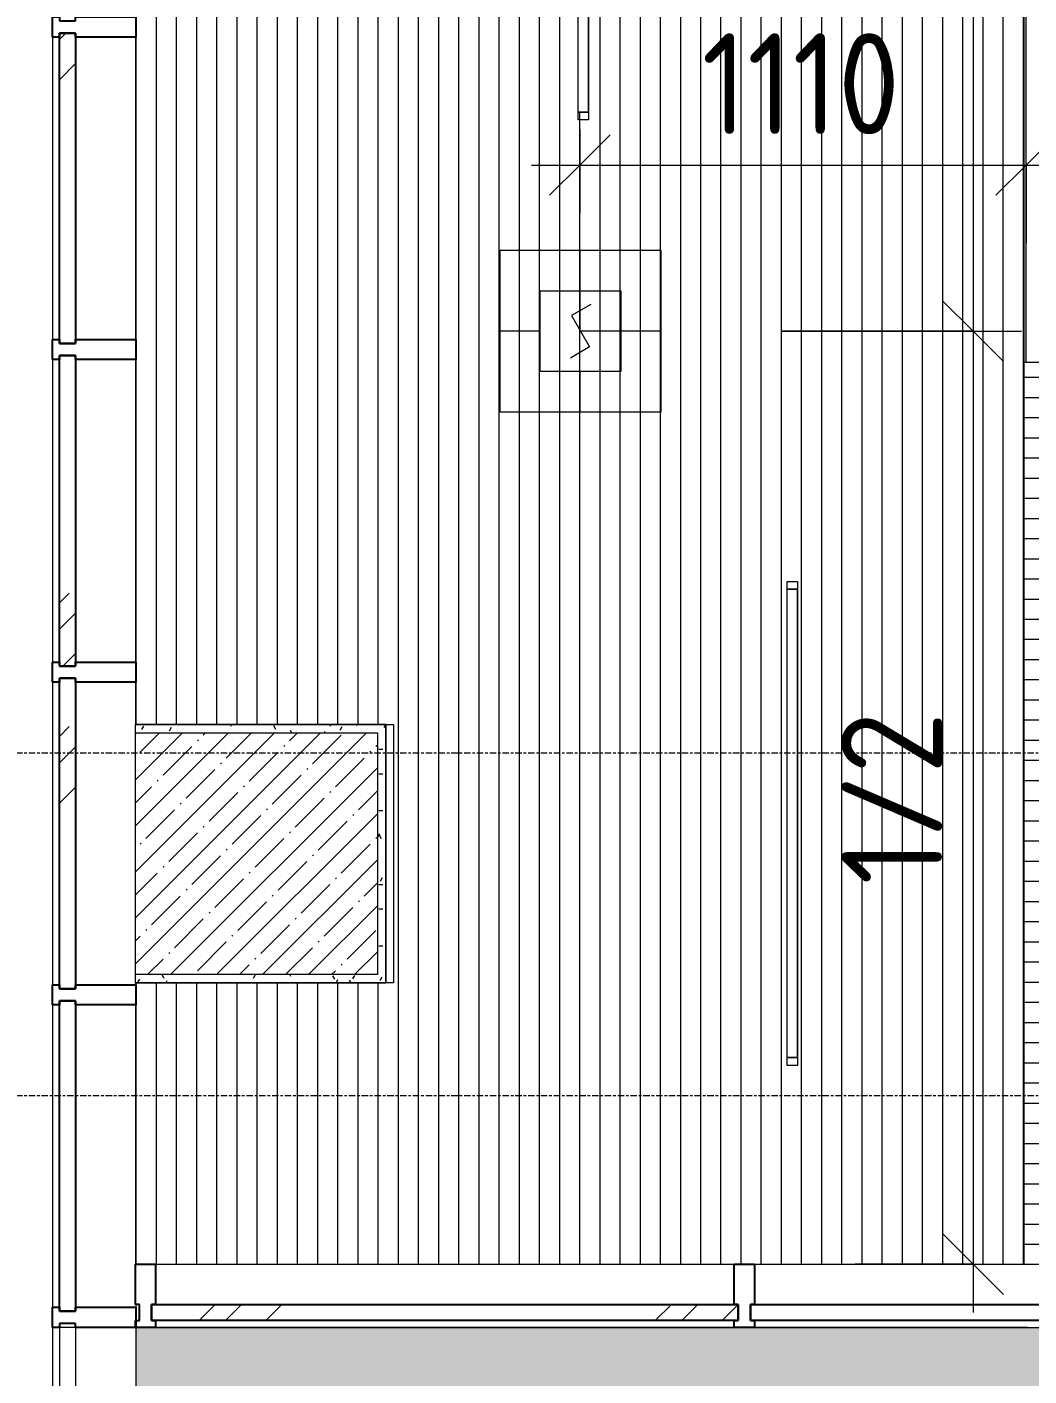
# Model space of a CAD drawing. Header units: millimetres. Extents: x 1311 to 195818, y -8553 to 29000.
# Drawn here: x 13237 to 15722, y 20605 to 23950 of the extents above; entities that cross this region are included whole.
import ezdxf

# ---------------------------------------------------------------- set-up
doc = ezdxf.new("R2010")
doc.units = ezdxf.units.MM
doc.linetypes.add('ADSK_Штрих_ш2 п1', pattern=[300, 200, -100])
doc.linetypes.add('Осевая', pattern=[31.75, 6.35, -4.7625, 15.875, -4.7625])
for name, color, linetype, lineweight in [('A-ANNO-DIMS', 7, 'Continuous', 9), ('A-ANNO-DIMS-100', 7, 'Continuous', 9), ('A-CLNG-PATT', 7, 'Continuous', 9), ('A-DETL', 7, 'Continuous', 9), ('A-DETL-6', 7, 'ADSK_Штрих_ш2 п1', 9), ('A-GLAZ-CURT', 7, 'Continuous', 9), ('A-GLAZ-CURT-1', 7, 'Continuous', 25), ('A-GLAZ-CWMG', 7, 'Continuous', 9), ('A-GLAZ-CWMG-1', 7, 'Continuous', 25), ('I-WALL', 7, 'Continuous', 9), ('S-COLS', 7, 'Continuous', 9), ('Оси-2', 7, 'Осевая', 9)]:
    doc.layers.add(name, color=color, linetype=linetype, lineweight=lineweight)
for name, color, linetype, lineweight, true_color in [('A-CLNG-1', 7, 'Continuous', 9, 0xeaeaea), ('A-WALL-1', 7, 'Continuous', 9, 0x3c3c3c), ('A-WALL-FNSH-1', 7, 'Continuous', 9, 0x3c3c3c), ('E-LITE-EQPM-1', 7, 'Continuous', 9, 0xff8080), ('S-COLS-1', 9, 'Continuous', 9, 0x808080), ('S-COLS-2', 7, 'Continuous', 9, 0x3c3c3c)]:
    doc.layers.add(name, color=color, linetype=linetype, lineweight=lineweight, true_color=true_color)
doc.layers.add('A-CLNG-PATT-1', color=7, linetype='Continuous', lineweight=9, transparency=1)
doc.styles.add('ISOCPEUR', font='isocpeur.ttf', dxfattribs={"width": 0.9, "height": 250})
doc.dimstyles.new('ISO-2_5_0_9К_БОЛЬШОЙ', dxfattribs={"dimscale": 304.8, "dimtxt": 248.995294, "dimasz": 0.492126, "dimexe": 0.393701, "dimexo": 0.984252, "dimgap": 0, "dimtad": 1, "dimdec": 0, "dimrnd": 10, "dimzin": 0, "dimdsep": 46, "dimtxsty": 'ISOCPEUR', "dimblk1": 'OBLIQUE', "dimblk2": 'OBLIQUE', "dimsah": 1, "dimcen": 0.09, "dimdle": 0.393701, "dimazin": 0, "dimtfac": 1, "dimtdec": 4, "dimtix": 1, "dimtmove": 0, "dimatfit": 3, "dimfxl": 1, "dimtvp": 1, "dimtolj": 1, "dimtzin": 0, "dimarcsym": 2})
pattern_1 = [(0, (9445.765, 0), (121.92, 30.48), [10.058, -81.382, 10.058, -81.382, -487.68]), (0, (9445.765, 0), (121.92, 30.48), [-182.88, 10.058, -172.822, 10.058, -81.382, -213.36]), (0, (9445.765, 0), (121.92, 30.48), [-457.2, 10.058, -50.902, 10.058, -142.342]), (120, (9491.485, 15.24), (-87.356454, 90.345817), [10.058, -81.382, 10.058, -81.382, -487.68]), (120, (9491.485, 15.24), (-87.356454, 90.345817), [-182.88, 10.058, -172.822, 10.058, -81.382, -213.36]), (120, (9491.485, 15.24), (-87.356454, 90.345817), [-457.2, 10.058, -50.902, 10.058, -142.342]), (240, (9506.725, 76.2), (-34.563546, -120.825817), [10.058, -81.382, 10.058, -81.382, -487.68]), (240, (9506.725, 76.2), (-34.563546, -120.825817), [-182.88, 10.058, -172.822, 10.058, -81.382, -213.36]), (240, (9506.725, 76.2), (-34.563546, -120.825817), [-457.2, 10.058, -50.902, 10.058, -142.342])]

# ---------------------------------------------------------------- blocks, each defined once
blk = doc.blocks.new('Системная панель - Стекло - 40мм-23998914-Сводный план потолков 1 этажа в осях 1-12')
at = {"layer": 'A-GLAZ-CURT'}
h = blk.add_hatch(dxfattribs=at)
h.set_pattern_fill('FP_16', color=256, style=0, pattern_type=2)
h.set_pattern_definition([(135, (23450.12, -3971.1), (-282.843, -282.843), [200, -600]), (135, (23550.12, -4171.1), (-282.843, -282.843), [600, -200]), (135, (23650.12, -3771.1), (-282.843, -282.843), [200, -600])])
h.paths.add_polyline_path([(385, 40), (-385, 40), (-385, 0), (385, 0)])
at = {"layer": 'A-GLAZ-CURT-1'}
for p, q in [((-385, 0), (-385, 40)), ((-385, 40), (385, 40)), ((385, 40), (385, 0)), ((385, 0), (-385, 0))]:
    blk.add_line(p, q, dxfattribs=at)
blk = doc.blocks.new('Прямоугольный импост - Импост структурный с накладкой - 190мм-22862219-Сводный план потолков 1 этажа в осях 1-12')
at = {"layer": 'A-GLAZ-CWMG-1'}
for p, q in [((25, 17), (-25, 17)), ((-25, 17), (-25, 0)), ((-25, 0), (-15, 0)), ((-15, 0), (-15, -40)), ((15, 0), (25, 0)), ((15, -40), (15, 0)), ((25, 0), (25, 17)), ((-15, -40), (-25, -40)), ((-25, -40), (-25, -190)), ((25, -40), (15, -40)), ((25, -190), (25, -40)), ((-25, -190), (25, -190))]:
    blk.add_line(p, q, dxfattribs=at)
blk = doc.blocks.new('Системная панель - Стекло - 40мм-V10-Сводный план потолков 1 этажа в осях 1-12')
at = {"layer": 'A-GLAZ-CURT'}
h = blk.add_hatch(dxfattribs=at)
h.set_pattern_fill('FP_21', color=256, style=0, pattern_type=2)
h.set_pattern_definition([(135, (22650.12, -3971.1), (-282.843, -282.843), [200, -600]), (135, (22750.12, -4171.1), (-282.843, -282.843), [600, -200]), (135, (22850.12, -3771.1), (-282.843, -282.843), [200, -600])])
h.paths.add_polyline_path([(385, 40), (-385, 40), (-385, 0), (385, 0)])
at = {"layer": 'A-GLAZ-CURT-1'}
for p, q in [((-385, 0), (-385, 40)), ((-385, 40), (385, 40)), ((385, 40), (385, 0)), ((385, 0), (-385, 0))]:
    blk.add_line(p, q, dxfattribs=at)
blk = doc.blocks.new('Системная панель - Стекло - 40мм-23189506-Сводный план потолков 1 этажа в осях 1-12')
at = {"layer": 'A-GLAZ-CURT'}
h = blk.add_hatch(dxfattribs=at)
h.set_pattern_fill('FP_32', color=256, style=0, pattern_type=2)
h.set_pattern_definition([(45, (-4927.5, -20642), (-282.843, 282.843), [200, -600]), (45, (-5127.5, -20742), (-282.843, 282.843), [600, -200]), (45, (-4727.5, -20842), (-282.843, 282.843), [200, -600])])
h.paths.add_polyline_path([(-147.5, 0), (727.5, 0), (727.5, 40), (-727.5, 40), (-727.5, 0), (-457.4, 0)])
at = {"layer": 'A-GLAZ-CURT-1'}
for p, q in [((-727.5, 0), (-727.5, 40)), ((-727.5, 40), (727.5, 40)), ((727.5, 40), (727.5, 0)), ((727.5, 0), (-727.5, 0))]:
    blk.add_line(p, q, dxfattribs=at)
blk = doc.blocks.new('Прямоугольный импост - Импост структурный с накладкой - 160мм-23770447-Сводный план потолков 1 этажа в осях 1-12')
at = {"layer": 'A-GLAZ-CWMG'}
for p, q in [((5595, 20882), (6264, 20882)), ((6264, 20882), (6520, 20882)), ((5595, 20725), (6520, 20725))]:
    blk.add_line(p, q, dxfattribs=at)
blk = doc.blocks.new('Прямоугольный импост - Импост структурный с накладкой - 160мм-19877847-Сводный план потолков 1 этажа в осях 1-12')
at = {"layer": 'A-GLAZ-CWMG-1'}
for p, q in [((-50, 0), (-50, 17)), ((-50, 17), (0, 17)), ((-40, 0), (-50, 0)), ((-40, -40), (-40, 0)), ((0, 0), (-10, 0)), ((-10, 0), (-10, -40)), ((0, 17), (0, 0)), ((-50, -140), (-50, -40)), ((-50, -40), (-40, -40)), ((-10, -40), (0, -40)), ((0, -40), (0, -140)), ((0, -140), (-50, -140))]:
    blk.add_line(p, q, dxfattribs=at)
blk = doc.blocks.new('Прямоугольный импост - Импост структурный с накладкой - 160мм-23189504-Сводный план потолков 1 этажа в осях 1-12')
at = {"layer": 'A-GLAZ-CWMG'}
for p, q in [((4110, 20882), (5545, 20882)), ((4110, 20725), (5545, 20725))]:
    blk.add_line(p, q, dxfattribs=at)
blk = doc.blocks.new('Системная панель - Стекло - 40мм-23998919-Сводный план потолков 1 этажа в осях 1-12')
at = {"layer": 'A-GLAZ-CURT'}
h = blk.add_hatch(dxfattribs=at)
h.set_pattern_fill('FP_51', color=256, style=0, pattern_type=2)
h.set_pattern_definition([(135, (21050.12, -3971.1), (-282.843, -282.843), [200, -600]), (135, (21150.12, -4171.1), (-282.843, -282.843), [600, -200]), (135, (21250.12, -3771.1), (-282.843, -282.843), [200, -600])])
h.paths.add_polyline_path([(385, 40), (-385, 40), (-385, 0), (385, 0)])
at = {"layer": 'A-GLAZ-CURT-1'}
for p, q in [((-385, 0), (-385, 40)), ((-385, 40), (385, 40)), ((385, 40), (385, 0)), ((385, 0), (-385, 0))]:
    blk.add_line(p, q, dxfattribs=at)
blk = doc.blocks.new('Прямоугольный импост - Импост структурный с накладкой - 190мм-22862222-Сводный план потолков 1 этажа в осях 1-12')
at = {"layer": 'A-GLAZ-CWMG-1'}
for p, q in [((25, 17), (-25, 17)), ((-25, 17), (-25, 0)), ((-25, 0), (-15, 0)), ((-15, 0), (-15, -40)), ((15, 0), (25, 0)), ((15, -40), (15, 0)), ((25, 0), (25, 17)), ((-15, -40), (-25, -40)), ((-25, -40), (-25, -190)), ((25, -40), (15, -40)), ((25, -190), (25, -40)), ((-25, -190), (25, -190))]:
    blk.add_line(p, q, dxfattribs=at)
blk = doc.blocks.new('Системная панель - Стекло - 40мм-23770450-Сводный план потолков 1 этажа в осях 1-12')
at = {"layer": 'A-GLAZ-CURT'}
h = blk.add_hatch(dxfattribs=at)
h.set_pattern_fill('FP_56', color=256, style=0, pattern_type=2)
h.set_pattern_definition([(45, (-6157.5, -20642), (-282.843, 282.843), [200, -600]), (45, (-6357.5, -20742), (-282.843, 282.843), [600, -200]), (45, (-5957.5, -20842), (-282.843, 282.843), [200, -600])])
h.paths.add_polyline_path([(462.5, 0), (472.5, 0), (472.5, 40), (-472.5, 40), (-472.5, 0), (214.4, 0)])
at = {"layer": 'A-GLAZ-CURT-1'}
for p, q in [((-472.5, 0), (-472.5, 40)), ((-472.5, 40), (472.5, 40)), ((472.5, 40), (472.5, 0)), ((472.5, 0), (-472.5, 0))]:
    blk.add_line(p, q, dxfattribs=at)
blk = doc.blocks.new('Прямоугольный импост - Импост структурный с накладкой - 160мм-23189505-Сводный план потолков 1 этажа в осях 1-12')
at = {"layer": 'A-GLAZ-CWMG'}
for p, q in [((4110, 20882), (5545, 20882)), ((4110, 20725), (5545, 20725))]:
    blk.add_line(p, q, dxfattribs=at)
blk = doc.blocks.new('Прямоугольный импост - Импост структурный с накладкой - 160мм-23770449-Сводный план потолков 1 этажа в осях 1-12')
at = {"layer": 'A-GLAZ-CWMG'}
for p, q in [((5595, 20882), (6520, 20882)), ((5595, 20725), (6520, 20725))]:
    blk.add_line(p, q, dxfattribs=at)
blk = doc.blocks.new('Прямоугольный импост - Импост структурный с накладкой - 160мм-19877843-Сводный план потолков 1 этажа в осях 1-12')
at = {"layer": 'A-GLAZ-CWMG-1'}
for p, q in [((25, 17), (-25, 17)), ((-25, 17), (-25, 0)), ((-25, 0), (-15, 0)), ((-15, 0), (-15, -40)), ((15, 0), (25, 0)), ((15, -40), (15, 0)), ((25, 0), (25, 17)), ((-15, -40), (-25, -40)), ((-25, -40), (-25, -140)), ((25, -40), (15, -40)), ((25, -140), (25, -40)), ((-25, -140), (25, -140))]:
    blk.add_line(p, q, dxfattribs=at)
blk = doc.blocks.new('BSC_Колонна _Прямоугольная - 600х600-V41-Сводный план потолков 1 этажа в осях 1-12')
at = {"layer": 'S-COLS-1'}
h = blk.add_hatch(dxfattribs=at)
h.set_pattern_fill('FP_62', color=256, style=0, pattern_type=2)
h.set_pattern_definition([(45, (-4360, -21900), (-57.02463, 57.02463), []), (45, (-4302.975, -21900), (-57.02463, 57.02463), [100.806, -20.161, 3.353, -16.808])])
h.paths.add_polyline_path([(46.3, -300), (300, -300), (300, 300), (-300, 300), (-300, -300), (10.1, -300)])
at = {"layer": 'S-COLS-2'}
for p, q in [((-300, 300), (300, 300)), ((-300, -300), (-300, 300)), ((300, 300), (300, -300)), ((300, -300), (-300, -300))]:
    blk.add_line(p, q, dxfattribs=at)
blk = doc.blocks.new('Системная панель - Стекло - 40мм-V48-Сводный план потолков 1 этажа в осях 1-12')
at = {"layer": 'A-GLAZ-CURT'}
h = blk.add_hatch(dxfattribs=at)
h.set_pattern_fill('FP_70', color=256, style=0, pattern_type=2)
h.set_pattern_definition([(135, (21850.12, -3971.1), (-282.843, -282.843), [200, -600]), (135, (21950.12, -4171.1), (-282.843, -282.843), [600, -200]), (135, (22050.12, -3771.1), (-282.843, -282.843), [200, -600])])
h.paths.add_polyline_path([(385, 40), (-385, 40), (-385, 0), (385, 0)])
at = {"layer": 'A-GLAZ-CURT-1'}
for p, q in [((-385, 0), (-385, 40)), ((-385, 40), (385, 40)), ((385, 40), (385, 0)), ((385, 0), (-385, 0))]:
    blk.add_line(p, q, dxfattribs=at)
blk = doc.blocks.new('Прямоугольный импост - Импост структурный с накладкой - 190мм-V55-Сводный план потолков 1 этажа в осях 1-12')
at = {"layer": 'A-GLAZ-CWMG'}
for p, q in [((3854.1, 20725.1), (3854.1, 19975.1)), ((3911.1, 20725.1), (3871.1, 20725.1)), ((3871.1, 20725.1), (3871.1, 19975.1)), ((3911.1, 20725.1), (3911.1, 19975.1)), ((4061.1, 20725), (4061.1, 19975.1)), ((3854.1, 19975.1), (3871.1, 19975.1)), ((3871.1, 19975.1), (3911.1, 19975.1)), ((3911.1, 19975.1), (4061.1, 19975.1))]:
    blk.add_line(p, q, dxfattribs=at)
blk = doc.blocks.new('Прямоугольный импост - Импост структурный с накладкой - 190мм-V64-Сводный план потолков 1 этажа в осях 1-12')
at = {"layer": 'A-GLAZ-CWMG'}
for p, q in [((3854.1, 24725.1), (3854.1, 23975.1)), ((4061.1, 24725.1), (4061.1, 23975.1))]:
    blk.add_line(p, q, dxfattribs=at)
blk = doc.blocks.new('Прямоугольный импост - Импост структурный с накладкой - 190мм-V65-Сводный план потолков 1 этажа в осях 1-12')
at = {"layer": 'A-GLAZ-CWMG'}
for p, q in [((3854.1, 22325.1), (3854.1, 21575.1)), ((4061.1, 22325.1), (4061.1, 22220)), ((4061.1, 21580), (4061.1, 21575.1))]:
    blk.add_line(p, q, dxfattribs=at)
blk = doc.blocks.new('Прямоугольный импост - Импост структурный с накладкой - 190мм-23998950-Сводный план потолков 1 этажа в осях 1-12')
at = {"layer": 'A-GLAZ-CWMG'}
for p, q in [((3854.1, 21525.1), (3854.1, 21150.1)), ((4061.1, 21525.1), (4061.1, 21150.1))]:
    blk.add_line(p, q, dxfattribs=at)
blk = doc.blocks.new('Прямоугольный импост - Импост структурный с накладкой - 190мм-23998951-Сводный план потолков 1 этажа в осях 1-12')
at = {"layer": 'A-GLAZ-CWMG'}
for p, q in [((3854.1, 21150.1), (3854.1, 20775.1)), ((4061.1, 21150.1), (4061.1, 20882)), ((4061.1, 20782), (4061.1, 20775.1))]:
    blk.add_line(p, q, dxfattribs=at)
blk = doc.blocks.new('Downlight - Strip - HOKASU OneLine LF-27634964-Сводный план потолков 1 этажа в осях 1-12')
at = {"layer": 'E-LITE-EQPM-1'}
for p, q in [((-600, -231.3), (-600, -205.9)), ((-600, -205.9), (-580.9, -205.9)), ((-580.9, -231.3), (-600, -231.3)), ((-580.9, -231.3), (-580.9, -205.9)), ((-580.9, -205.9), (581, -205.9)), ((-580.9, -205.9), (-580.9, -231.3)), ((-580.9, -231.3), (-580.9, -205.9)), ((-580.9, -205.9), (-580.9, -231.3)), ((-580.9, -205.9), (581, -205.9)), ((-580.9, -205.9), (581, -205.9)), ((581, -231.3), (-580.9, -231.3)), ((581, -231.3), (-580.9, -231.3)), ((-580.9, -231.3), (581, -231.3)), ((581, -205.9), (581, -231.3)), ((581, -231.3), (581, -205.9)), ((581, -205.9), (600, -205.9)), ((581, -231.3), (581, -205.9)), ((581, -205.9), (581, -231.3)), ((600, -231.3), (581, -231.3)), ((600, -205.9), (600, -231.3))]:
    blk.add_line(p, q, dxfattribs=at)
blk = doc.blocks.new('Downlight - Strip - HOKASU OneLine LF-V68-Сводный план потолков 1 этажа в осях 1-12')
at = {"layer": 'E-LITE-EQPM-1'}
for p, q in [((-600, -231.3), (-600, -205.9)), ((-600, -205.9), (-580.9, -205.9)), ((-580.9, -231.3), (-600, -231.3)), ((-580.9, -231.3), (-580.9, -205.9)), ((-580.9, -205.9), (581, -205.9)), ((-580.9, -205.9), (-580.9, -231.3)), ((-580.9, -231.3), (-580.9, -205.9)), ((-580.9, -205.9), (-580.9, -231.3)), ((-580.9, -205.9), (581, -205.9)), ((-580.9, -205.9), (581, -205.9)), ((581, -231.3), (-580.9, -231.3)), ((581, -231.3), (-580.9, -231.3)), ((-580.9, -231.3), (581, -231.3)), ((581, -205.9), (581, -231.3)), ((581, -231.3), (581, -205.9)), ((581, -205.9), (600, -205.9)), ((581, -231.3), (581, -205.9)), ((581, -205.9), (581, -231.3)), ((600, -231.3), (581, -231.3)), ((600, -205.9), (600, -231.3))]:
    blk.add_line(p, q, dxfattribs=at)
blk = doc.blocks.new('DIMBLOCK68-Сводный план потолков 1 этажа в осях 1-12')
at = {"layer": 'A-ANNO-DIMS-100'}
for p, q in [((15714.8, 23413.9), (15714.8, 23727.8)), ((14607.8, 23695.5), (14607.8, 23487.8)), ((14607.8, 23607.8), (14607.8, 23695.5)), ((14487.8, 23607.8), (15834.8, 23607.8)), ((15714.8, 23607.8), (15714.8, 23413.9))]:
    blk.add_line(p, q, dxfattribs=at)
at = {"layer": 'A-ANNO-DIMS-100', "lineweight": 20}
for p, q in [((14607.8, 23607.8), (14682.8, 23682.8)), ((15714.8, 23607.8), (15789.8, 23682.8)), ((14607.8, 23607.8), (14532.8, 23532.8)), ((15714.8, 23607.8), (15639.8, 23532.8))]:
    blk.add_line(p, q, dxfattribs=at)
at = {"layer": 'A-ANNO-DIMS-100', "color": 0, "insert": (14909.9, 23934.4), "char_height": 250, "width": 603.335, "attachment_point": 1, "line_spacing_factor": 1.149209, "style": 'ISOCPEUR'}
blk.add_mtext('1110', dxfattribs=at)
blk = doc.blocks.new('_Oblique')
at = {"color": 0, "linetype": 'ByBlock', "lineweight": -2}
blk.add_line((-0.5, -0.5), (0.5, 0.5), dxfattribs=at)
blk = doc.blocks.new('DIMBLOCK69-Сводный план потолков 1 этажа в осях 1-12')
at = {"layer": 'A-ANNO-DIMS-100'}
for p, q in [((15583.1, 25629), (15583.1, 23195.5)), ((15389.2, 25509), (15703.1, 25509)), ((15583.1, 25509), (15389.2, 25509)), ((15109.5, 23195.5), (15703.1, 23195.5)), ((15583.1, 23195.5), (15109.5, 23195.5))]:
    blk.add_line(p, q, dxfattribs=at)
at = {"layer": 'A-ANNO-DIMS-100', "lineweight": 20}
for p, q in [((15583.1, 25509), (15508.1, 25584)), ((15583.1, 25509), (15658.1, 25434)), ((15583.1, 23195.5), (15508.1, 23270.5)), ((15583.1, 23195.5), (15658.1, 23120.5))]:
    blk.add_line(p, q, dxfattribs=at)
at = {"layer": 'A-ANNO-DIMS-100', "color": 0, "insert": (15256.5, 24136.8), "char_height": 250, "width": 517.144, "attachment_point": 1, "rotation": 90, "line_spacing_factor": 1.149209, "style": 'ISOCPEUR'}
blk.add_mtext('1/2', dxfattribs=at)
blk = doc.blocks.new('DIMBLOCK70-Сводный план потолков 1 этажа в осях 1-12')
at = {"layer": 'A-ANNO-DIMS-100', "lineweight": 20}
for p, q in [((15583.1, 23195.5), (15508.1, 23270.5)), ((15583.1, 23195.5), (15658.1, 23120.5)), ((15583.1, 20882), (15508.1, 20957)), ((15583.1, 20882), (15658.1, 20807))]:
    blk.add_line(p, q, dxfattribs=at)
at = {"layer": 'A-ANNO-DIMS-100'}
for p, q in [((15109.5, 23195.5), (15703.1, 23195.5)), ((15583.1, 23195.5), (15109.5, 23195.5)), ((15583.1, 23195.5), (15583.1, 20762)), ((15290.8, 20882), (15703.1, 20882)), ((15583.1, 20882), (15290.8, 20882))]:
    blk.add_line(p, q, dxfattribs=at)
at = {"layer": 'A-ANNO-DIMS-100', "color": 0, "insert": (15256.5, 21823.3), "char_height": 250, "width": 517.144, "attachment_point": 1, "rotation": 90, "line_spacing_factor": 1.149209, "style": 'ISOCPEUR'}
blk.add_mtext('1/2', dxfattribs=at)

msp = doc.modelspace()

# ---------------------------------------------------------------- hatches: boundary and pattern name
at = {"layer": 'A-CLNG-PATT'}
h = msp.add_hatch(dxfattribs=at)
h.set_pattern_fill('FP_94', color=256, style=0, pattern_type=2)
h.set_pattern_definition([(90, (14607.765, 23202), (50, -3e-15), [])])
h.paths.add_polyline_path([(13515.8, 20882), (15709.8, 20882), (15709.8, 25510), (13505.8, 25510), (13506.9, 22220), (14145.8, 22220), (14145.8, 21580), (13505.8, 21580), (13506.9, 20882)])
h.paths.add_polyline_path([(15122.1, 21394.1), (15122.1, 22556), (15147.5, 22556), (15147.5, 21394.1)])
h.paths.add_polyline_path([(14603.6, 23738.6), (14603.6, 24900.5), (14629, 24900.5), (14629, 23738.6)])
h = msp.add_hatch(dxfattribs=at)
h.set_pattern_fill('FP_89', color=256, style=0, pattern_type=2)
h.set_pattern_definition([(0, (17022.265, 21931.5), (0, -50), [])])
h.paths.add_polyline_path([(16205.8, 20820), (18334.8, 20820), (18334.8, 23119), (15709.8, 23119), (15709.8, 20882), (16205.8, 20882), (16205.8, 20832)])
h.paths.add_polyline_path([(17634.8, 21814), (17586.9, 21819.8), (17541.8, 21836.9), (17502.1, 21864.3), (17470.2, 21900.4), (17447.8, 21943.1), (17436.2, 21989.9), (17436.2, 22038.1), (17447.8, 22084.9), (17470.2, 22127.6), (17502.1, 22163.7), (17541.8, 22191.1), (17586.9, 22208.2), (17634.8, 22214), (17682.6, 22208.2), (17727.7, 22191.1), (17767.4, 22163.7), (17799.4, 22127.6), (17821.8, 22084.9), (17833.3, 22038.1), (17833.3, 21989.9), (17821.8, 21943.1), (17799.4, 21900.4), (17767.4, 21864.3), (17727.7, 21836.9), (17682.6, 21819.8)])
at = {"layer": 'A-CLNG-PATT-1'}
h = msp.add_hatch(color=256, dxfattribs=at)
h.paths.add_polyline_path([(13505.8, 15340), (15998.8, 15340), (15998.8, 20725), (13506.9, 20725), (13506.9, 18470.3), (14125.8, 18469.2), (14125.8, 17830), (13506.9, 17830), (13505.8, 15341)])
h.paths.add_polyline_path([(13980.8, 15341), (13980.8, 15356), (14030.8, 15356), (14030.8, 15341)])
h.paths.add_polyline_path([(13730.8, 15341), (13730.8, 15356), (13780.8, 15356), (13780.8, 15341)])
at = {"layer": 'I-WALL'}
h = msp.add_hatch(dxfattribs=at)
h.set_pattern_fill('FP_84', color=256, style=0, pattern_type=2)
h.set_pattern_definition(pattern_1)
h.paths.add_polyline_path([(14105.8, 22200), (14105.8, 22220), (13505.8, 22220), (13506.9, 22200), (13815.9, 22200)])
h = msp.add_hatch(dxfattribs=at)
h.set_pattern_fill('FP_84', color=256, style=0, pattern_type=2)
h.set_pattern_definition(pattern_1)
h.paths.add_polyline_path([(14105.8, 21600), (14125.8, 21600), (14125.8, 22220), (14105.8, 22220), (14105.8, 22135.5)])
h = msp.add_hatch(dxfattribs=at)
h.set_pattern_fill('FP_84', color=256, style=0, pattern_type=2)
h.set_pattern_definition(pattern_1)
h.paths.add_polyline_path([(14105.8, 21580), (14125.8, 21580), (14125.8, 21600), (13505.8, 21600), (13506.9, 21580), (13842.6, 21580)])

# ---------------------------------------------------------------- linework, layer by layer
at = {"layer": 'A-CLNG-1'}
for p, q in [((15709.8, 20882), (15709.8, 25510)), ((13505.8, 23925.4), (13505.8, 23175)), ((13505.8, 23125.4), (13505.8, 22375)), ((15709.8, 23119), (18334.8, 23119)), ((13505.8, 22325.4), (13505.8, 22220)), ((13505.8, 22220), (14145.8, 22220)), ((14145.8, 22220), (14145.8, 21580)), ((13505.8, 21580), (13505.8, 21575)), ((14145.8, 21580), (13505.8, 21580)), ((13505.8, 21525.4), (13505.8, 20882)), ((13505.8, 20882), (15709.8, 20882)), ((15709.8, 20882), (16205.8, 20882)), ((15717.6, 20725), (13506.9, 20725))]:
    msp.add_line(p, q, dxfattribs=at)
at = {"layer": 'A-DETL'}
for p, q in [((14409.5, 23395.5), (14409.5, 22995.5)), ((14809.5, 23395.5), (14409.5, 23395.5)), ((14809.5, 22995.5), (14809.5, 23395.5)), ((14634.6, 23262), (14587, 23234.5)), ((14587, 23234.5), (14632, 23156.5)), ((14632, 23156.5), (14584.4, 23129)), ((14409.5, 22995.5), (14809.5, 22995.5))]:
    msp.add_line(p, q, dxfattribs=at)
at = {"layer": 'A-DETL-6'}
for p, q in [((14607.8, 23395.5), (14607.8, 22995.5)), ((14509.5, 23295.5), (14709.5, 23295.5)), ((14509.5, 23095.5), (14509.5, 23295.5)), ((14709.5, 23295.5), (14709.5, 23095.5)), ((14809.5, 23195.5), (14409.5, 23195.5)), ((14709.5, 23095.5), (14509.5, 23095.5))]:
    msp.add_line(p, q, dxfattribs=at)
at = {"layer": 'A-WALL-1'}
for p, q in [((13505.8, 22200), (13505.8, 22220)), ((14125.8, 22220), (14125.8, 21580)), ((13505.8, 21580), (13505.8, 21600))]:
    msp.add_line(p, q, dxfattribs=at)
at = {"layer": 'A-WALL-FNSH-1'}
for p, q in [((15714.8, 23119), (15714.8, 25509)), ((13505.8, 22221), (14126.8, 22221)), ((14126.8, 22221), (14126.8, 21579)), ((14126.8, 21579), (13505.8, 21579))]:
    msp.add_line(p, q, dxfattribs=at)
at = {"layer": 'Оси-2'}
for p, q in [((9007.3, 22150), (45435.8, 22150)), ((9007.3, 21300), (45435.8, 21300))]:
    msp.add_line(p, q, dxfattribs=at)

# ---------------------------------------------------------------- block references
at = {"layer": 'A-GLAZ-CURT', "rotation": 269.9999999999999}
for name, p in [('Системная панель - Стекло - 40мм-23998914-Сводный план потолков 1 этажа в осях 1-12', (13316.9, 23550.1)), ('Системная панель - Стекло - 40мм-V10-Сводный план потолков 1 этажа в осях 1-12', (13316.9, 22750.1)), ('Системная панель - Стекло - 40мм-V48-Сводный план потолков 1 этажа в осях 1-12', (13316.9, 21950.1)), ('Системная панель - Стекло - 40мм-23998919-Сводный план потолков 1 этажа в осях 1-12', (13316.9, 21150.1))]:
    msp.add_blockref(name, p, dxfattribs=at)
at = {"layer": 'A-GLAZ-CURT'}
for name, p in [('Системная панель - Стекло - 40мм-23189506-Сводный план потолков 1 этажа в осях 1-12', (14273.3, 20742)), ('Системная панель - Стекло - 40мм-23770450-Сводный план потолков 1 этажа в осях 1-12', (15503.3, 20742))]:
    msp.add_blockref(name, p, dxfattribs=at)
at = {"layer": 'A-GLAZ-CWMG', "extrusion": (0, 0, -1)}
for name, p, rotation in [('Прямоугольный импост - Импост структурный с накладкой - 190мм-22862219-Сводный план потолков 1 этажа в осях 1-12', (-13316.9, 23950.1), 270.0000000000001), ('Прямоугольный импост - Импост структурный с накладкой - 190мм-22862219-Сводный план потолков 1 этажа в осях 1-12', (-13316.9, 23150.1), 270.0000000000001), ('Прямоугольный импост - Импост структурный с накладкой - 190мм-22862219-Сводный план потолков 1 этажа в осях 1-12', (-13316.9, 22350.1), 270.0000000000001), ('Прямоугольный импост - Импост структурный с накладкой - 190мм-22862219-Сводный план потолков 1 этажа в осях 1-12', (-13316.9, 21550.1), 270.0000000000001), ('Прямоугольный импост - Импост структурный с накладкой - 160мм-19877843-Сводный план потолков 1 этажа в осях 1-12', (-15015.8, 20742), 180), ('Прямоугольный импост - Импост структурный с накладкой - 190мм-22862222-Сводный план потолков 1 этажа в осях 1-12', (-13316.9, 20750.1), 270.0000000000001)]:
    msp.add_blockref(name, p, dxfattribs=dict(at, rotation=rotation))
at = {"layer": 'A-GLAZ-CWMG'}
for name, p in [('Прямоугольный импост - Импост структурный с накладкой - 190мм-V64-Сводный план потолков 1 этажа в осях 1-12', (9445.8, -800)), ('Прямоугольный импост - Импост структурный с накладкой - 190мм-V64-Сводный план потолков 1 этажа в осях 1-12', (9445.8, -1600)), ('Прямоугольный импост - Импост структурный с накладкой - 190мм-V65-Сводный план потолков 1 этажа в осях 1-12', (9445.8, 0)), ('Прямоугольный импост - Импост структурный с накладкой - 190мм-23998950-Сводный план потолков 1 этажа в осях 1-12', (9445.8, 0)), ('Прямоугольный импост - Импост структурный с накладкой - 190мм-23998951-Сводный план потолков 1 этажа в осях 1-12', (9445.8, 0)), ('Прямоугольный импост - Импост структурный с накладкой - 160мм-23189504-Сводный план потолков 1 этажа в осях 1-12', (9445.8, 0)), ('Прямоугольный импост - Импост структурный с накладкой - 160мм-23189505-Сводный план потолков 1 этажа в осях 1-12', (9445.8, 0)), ('Прямоугольный импост - Импост структурный с накладкой - 160мм-23770447-Сводный план потолков 1 этажа в осях 1-12', (9445.8, 0)), ('Прямоугольный импост - Импост структурный с накладкой - 160мм-23770449-Сводный план потолков 1 этажа в осях 1-12', (9445.8, 0)), ('Прямоугольный импост - Импост структурный с накладкой - 190мм-V55-Сводный план потолков 1 этажа в осях 1-12', (9445.8, 0))]:
    msp.add_blockref(name, p, dxfattribs=at)
at = {"layer": 'A-GLAZ-CWMG', "rotation": 180}
msp.add_blockref('Прямоугольный импост - Импост структурный с накладкой - 160мм-19877847-Сводный план потолков 1 этажа в осях 1-12', (13505.8, 20742), dxfattribs=at)
at = {"layer": 'E-LITE-EQPM-1', "rotation": 89.9999999999999}
for name, p in [('Downlight - Strip - HOKASU OneLine LF-27634964-Сводный план потолков 1 этажа в осях 1-12', (14397.7, 24319.5)), ('Downlight - Strip - HOKASU OneLine LF-V68-Сводный план потолков 1 этажа в осях 1-12', (14916.1, 21975))]:
    msp.add_blockref(name, p, dxfattribs=at)
at = {"layer": 'S-COLS'}
msp.add_blockref('BSC_Колонна _Прямоугольная - 600х600-V41-Сводный план потолков 1 этажа в осях 1-12', (13805.8, 21900), dxfattribs=at)

# ---------------------------------------------------------------- dimensions: what is measured, and where the dimension line sits
at = {"layer": 'A-ANNO-DIMS'}
for base, p1, p2, override, picture, middle in [((15583.1, 23195.5), (15689.2, 25509), (14809.5, 23195.5), {"dimpost": '<>', "dimfxl": 2475.101129}, 'DIMBLOCK69-Сводный план потолков 1 этажа в осях 1-12', (15458.1, 24352.3)), ((15583.1, 20882), (14809.5, 23195.5), (14990.8, 20882), {"dimpost": '<>', "dimfxl": 2320.591117}, 'DIMBLOCK70-Сводный план потолков 1 этажа в осях 1-12', (15458.1, 22038.8))]:
    dim = msp.add_linear_dim(base=base, p1=p1, p2=p2, angle=90, text='1/2', dimstyle='ISO-2_5_0_9К_БОЛЬШОЙ', override=override, dxfattribs=at)
    dim.commit()
    dim.dimension.update_dxf_attribs({"geometry": picture, "text_midpoint": middle})
dim = msp.add_linear_dim(base=(15714.8, 23607.8), p1=(14607.8, 23395.5), p2=(15714.8, 23713.9), dimstyle='ISO-2_5_0_9К_БОЛЬШОЙ', override={"dimpost": '<>', "dimfxl": 1151.868837}, dxfattribs=at)
dim.commit()
dim.dimension.update_dxf_attribs({"geometry": 'DIMBLOCK68-Сводный план потолков 1 этажа в осях 1-12', "text_midpoint": (15161.3, 23732.8)})

doc.saveas('drawing.dxf')
